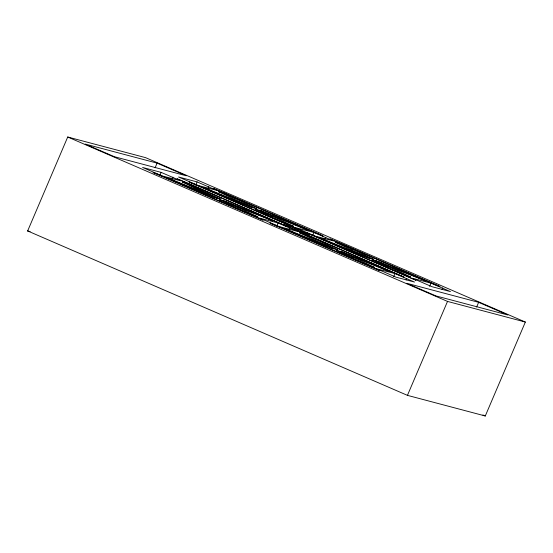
<?xml version="1.0" encoding="UTF-8"?>
<svg xmlns="http://www.w3.org/2000/svg" width="553" height="553" viewBox="0 0 553 553"><rect width="100%" height="100%" fill="white"/><g stroke="black" fill="none" stroke-linecap="round" stroke-linejoin="round"><path stroke-width="0.83" d="M27.65 230.947L67.722 137.006L145.557 157.64L525.35 322.053L485.278 415.994L407.443 395.36L27.65 230.947L30.132 231.603M155.082 167.829L157.087 163.128L186.32 175.785L114.423 156.72L85.19 144.07L157.087 163.128M159.817 175.543L161.165 172.384L180.651 180.824L162.098 175.902L142.612 167.462L161.165 172.384M172.232 178.716L172.909 177.133M195.769 185.075L197.11 181.916L216.603 190.356L198.043 185.435L178.557 176.995L197.11 181.916M208.177 188.241L208.854 186.665M234.285 199.93L234.963 198.354L221.179 192.389L218.359 191.635L240.327 202.094L254.104 208.066L256.931 208.813L234.963 198.354M235.143 207.921L235.813 206.345L222.03 200.38L219.209 199.626L241.177 210.085L254.961 216.05L257.781 216.804L235.813 206.345M271.088 217.453L271.758 215.87L257.981 209.905L255.154 209.158L277.122 219.617L290.906 225.583L293.733 226.336L271.758 215.87M276.749 226.163L278.097 223.004L297.583 231.444L279.03 226.523L259.537 218.082L278.097 223.004M289.406 227.76L290.076 226.184L309.569 234.617L302.989 232.875L283.502 224.442L290.076 226.184M288.825 230.124L289.834 227.753M301.143 232.509L301.82 230.933M312.694 235.696L314.042 232.536L333.528 240.977L314.975 236.055L295.489 227.615L314.042 232.536M315.272 241.018L315.943 239.442L302.166 233.477L299.339 232.723L321.307 243.189L335.09 249.154L337.911 249.901L315.943 239.442M325.109 238.861L325.786 237.285M351.217 250.55L351.895 248.968L338.111 243.002L335.284 242.255L357.259 252.714L371.035 258.68L373.863 259.433L351.895 248.968M352.067 258.541L352.745 256.958L338.961 250.993L336.141 250.246L358.109 260.705L371.886 266.67L374.713 267.424L352.745 256.958M388.019 268.074L388.69 266.491L374.913 260.525L372.086 259.779L394.054 270.237L407.838 276.203L410.658 276.956L388.69 266.491M393.681 276.783L395.029 273.624L414.515 282.065L395.955 277.143L376.469 268.703L395.029 273.624M406.096 279.949L406.766 278.373M429.626 286.316L430.974 283.157L450.46 291.59L431.907 286.675L412.414 278.235L430.974 283.157M442.041 289.482L442.711 287.906M407.443 395.36L447.515 301.42L525.35 322.053M476.638 307.033L478.642 302.332L507.875 314.989L435.985 295.931L406.752 283.274L478.642 302.332M67.722 137.006L447.515 301.42M482.9 414.964L485.278 415.994M170.082 178.84L167.262 178.087L214.336 197.518L217.163 198.264L170.082 178.84M185.234 182.856L182.407 182.103L204.382 192.568L218.159 198.534L220.986 199.28L185.234 182.856M206.034 188.366L203.207 187.619L250.281 207.05L253.108 207.797L206.034 188.366M225.859 201.389L223.032 200.642L236.808 206.608L272.933 220.82L225.859 201.389M261.804 210.921L258.977 210.175L306.058 229.599L308.878 230.352L261.804 210.921M287.014 229.46L284.194 228.707L331.268 248.138L334.088 248.885L287.014 229.46M322.959 238.986L320.139 238.239L367.213 257.67L370.04 258.417L322.959 238.986M342.784 252.009L339.964 251.262L387.038 270.687L389.865 271.44L342.784 252.009M378.736 261.541L375.909 260.795L389.692 266.76L425.81 280.972L378.736 261.541M224.753 193.094L213.009 188.345L323.042 235.979L224.753 193.094M200.787 186.741L189.043 181.992L299.076 229.626L200.787 186.741M341.678 243.714L329.941 238.965L439.974 286.599L341.678 243.714M188.801 183.561L177.064 178.813L287.097 226.447L188.801 183.561M317.719 237.361L305.975 232.613L416.008 280.247L317.719 237.361M164.842 177.209L153.098 172.46L263.131 220.094L164.842 177.209M305.733 234.182L293.996 229.433L404.022 277.067L305.733 234.182M281.767 227.829L270.03 223.08L380.056 270.714L281.767 227.829"/></g></svg>
